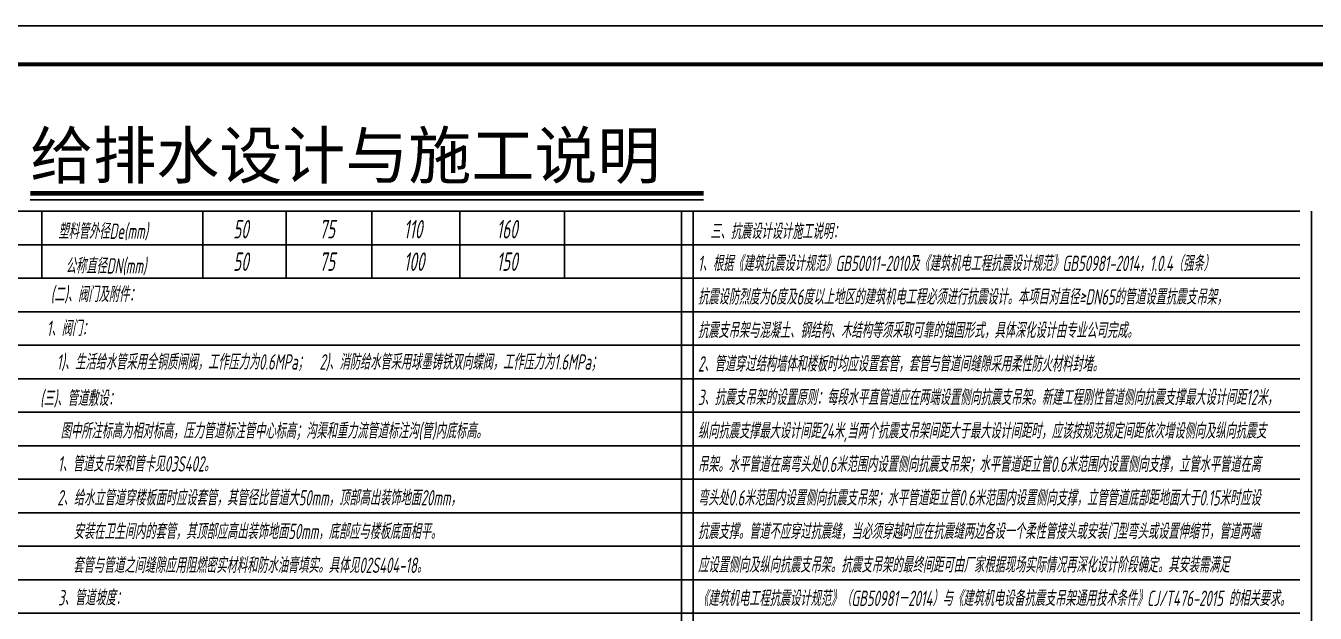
# Model space of a CAD drawing. Extents: x 69728788 to 150676229, y 20333219 to 43663798.
# Drawn here: x 75238214 to 75271707, y 20710709 to 20725966 of the extents above; entities that cross this region are included whole.
import ezdxf

# ---------------------------------------------------------------- set-up
doc = ezdxf.new("R2010")
doc.units = 0
doc.header["$LTSCALE"] = 1000
doc.header["$MEASUREMENT"] = 0
doc.layers.get('0').update_dxf_attribs({"linetype": 'CONTINUOUS'})
doc.layers.add('TWT_SYMB', color=3, linetype='CONTINUOUS')
doc.layers.add('边框线', color=143, linetype='CONTINUOUS')
doc.layers.add('说明', color=7, linetype='CONTINUOUS', lineweight=13)
doc.styles.add('ATTTXT', font='gbeitc.shx', dxfattribs={"width": 0.7, "bigfont": '0hztxt.shx'})
doc.styles.add('黑体', font='simhei.ttf', dxfattribs={"width": 0.6, "height": 4.3})

msp = doc.modelspace()

# ---------------------------------------------------------------- linework, layer by layer
at = {"color": 0}
for p, q in [((75221657.4, 20721147.7), (75271306.2, 20721147.7)), ((75221657.4, 20721147.7), (75271306.2, 20721147.7)), ((75255245.5, 20721147.7), (75255245.5, 20688090.9)), ((75255245.5, 20721147.7), (75255245.5, 20686351.1)), ((75255545.5, 20721147.7), (75255545.5, 20686351.1)), ((75271606.2, 20721147.7), (75271606.2, 20686351.1)), ((75221657.4, 20720277.8), (75271306.2, 20720277.8)), ((75221657.4, 20720277.8), (75271306.2, 20720277.8)), ((75221657.4, 20719407.9), (75271306.2, 20719407.9)), ((75221657.4, 20719407.9), (75271306.2, 20719407.9)), ((75221657.4, 20718538), (75271306.2, 20718538)), ((75221657.4, 20718538), (75271306.2, 20718538)), ((75221657.4, 20717668), (75271306.2, 20717668)), ((75221657.4, 20717668), (75271306.2, 20717668)), ((75221657.4, 20716798.1), (75271306.2, 20716798.1)), ((75221657.4, 20716798.1), (75271306.2, 20716798.1)), ((75221657.4, 20715928.2), (75271306.2, 20715928.2)), ((75221657.4, 20715928.2), (75271306.2, 20715928.2)), ((75221657.4, 20715058.3), (75271306.2, 20715058.3)), ((75221657.4, 20715058.3), (75271306.2, 20715058.3)), ((75221657.4, 20714188.4), (75271306.2, 20714188.4)), ((75221657.4, 20714188.4), (75271306.2, 20714188.4)), ((75221657.4, 20713318.5), (75271306.2, 20713318.5)), ((75221657.4, 20713318.5), (75271306.2, 20713318.5)), ((75221657.4, 20712448.5), (75271306.2, 20712448.5)), ((75221657.4, 20712448.5), (75271306.2, 20712448.5)), ((75221657.4, 20711578.6), (75271306.2, 20711578.6)), ((75221657.4, 20711578.6), (75271306.2, 20711578.6)), ((75221657.4, 20710708.7), (75271306.2, 20710708.7)), ((75221657.4, 20710708.7), (75271306.2, 20710708.7))]:
    msp.add_line(p, q, dxfattribs=at)
at = {"color": 3}
msp.add_lwpolyline([(75219157.4, 20683966.1), (75219157.4, 20725966.1), (75278557.4, 20725966.1), (75278557.4, 20683966.1)], close=True, dxfattribs=at)
at = {"const_width": 100}
msp.add_lwpolyline([(75221657.4, 20684966.1), (75277557.4, 20684966.1), (75277557.4, 20724966.1), (75221657.4, 20724966.1)], close=True, dxfattribs=at)
at = {"layer": 'TWT_SYMB', "color": 2}
for p, q in [((75238633.8, 20721147.7), (75238633.8, 20719407.9)), ((75242810.7, 20721147.7), (75242810.7, 20719407.9)), ((75244974.3, 20721147.7), (75244974.3, 20719407.9)), ((75247205.7, 20721147.7), (75247205.7, 20719407.9)), ((75249490.2, 20721147.7), (75249490.2, 20719407.9)), ((75252210.3, 20721147.7), (75252210.3, 20719407.9))]:
    msp.add_line(p, q, dxfattribs=at)
at = {"layer": '边框线', "color": 0, "const_width": 120}
msp.add_lwpolyline([(75238329.8, 20721611.5), (75255820.5, 20721611.5)], dxfattribs=at)
at = {"layer": '边框线', "color": 0}
msp.add_lwpolyline([(75238329.8, 20721443.5), (75255820.5, 20721443.5)], dxfattribs=at)

# ---------------------------------------------------------------- texts
at = {"layer": 'TWT_SYMB', "color": 2, "style": 'ATTTXT', "width": 0.7}
for s, height, p in [('塑料管外径De(mm)', 399.271, (75239059.2, 20720431.3)), ('50', 479.13, (75243601.1, 20720442.2)), ('75', 479.13, (75245837.8, 20720442.2)), ('110', 479.13, (75248033.6, 20720442.2)), ('160', 479.13, (75250444.5, 20720442.2)), ('公称直径DN(mm)', 399.27, (75239249.4, 20719530.4)), ('50', 479.13, (75243601.1, 20719600)), ('75', 479.13, (75245837.8, 20719600)), ('100', 479.13, (75248033.6, 20719600)), ('150', 479.13, (75250444.5, 20719600)), ('1、根据《建筑抗震设计规范》GB50011-2010及《建筑机电工程抗震设计规范》GB50981-2014，1.0.4（强条）', 399.271, (75255672.7, 20719594.6)), ('抗震设防烈度为6度及6度以上地区的建筑机电工程必须进行抗震设计。本项目对直径≥DN65的管道设置抗震支吊架，', 399.271, (75255672.7, 20718724.7)), ('1、阀门：', 399.27, (75238759.2, 20717908.2)), ('抗震支吊架与混凝土、钢结构、木结构等须采取可靠的锚固形式，具体深化设计由专业公司完成。', 399.271, (75255672.7, 20717854.8)), ('1)、生活给水管采用全铜质闸阀，工作压力为0.6MPa；  2)、消防给水管采用球墨铸铁双向蝶阀，工作压力为1.6MPa；', 399.271, (75239019.8, 20717035.3)), ('2、管道穿过结构墙体和楼板时均应设置套管，套管与管道间缝隙采用柔性防火材料封堵。', 399.271, (75255672.7, 20716984.8)), ('3、抗震支吊架的设置原则：每段水平直管道应在两端设置侧向抗震支吊架。新建工程刚性管道侧向抗震支撑最大设计间距12米，', 399.271, (75255672.7, 20716114.9)), ('图中所注标高为相对标高，压力管道标注管中心标高；沟渠和重力流管道标注沟(管)内底标高。', 399.271, (75239119.6, 20715245)), ('纵向抗震支撑最大设计间距24米,当两个抗震支吊架间距大于最大设计间距时，应该按规范规定间距依次增设侧向及纵向抗震支', 399.271, (75255672.7, 20715245)), ('1、管道支吊架和管卡见03S402。', 399.271, (75239048.6, 20714387.1)), ('吊架。水平管道在离弯头处0.6米范围内设置侧向抗震支吊架；水平管道距立管0.6米范围内设置侧向支撑，立管水平管道在离', 399.271, (75255672.7, 20714375.1)), ('2、给水立管道穿楼板面时应设套管，其管径比管道大50mm，顶部高出装饰地面20mm，', 399.271, (75239030.3, 20713506.6)), ('弯头处0.6米范围内设置侧向抗震支吊架；水平管道距立管0.6米范围内设置侧向支撑，立管管道底部距地面大于0.15米时应设', 399.271, (75255672.7, 20713505.2)), ('安装在卫生间内的套管，其顶部应高出装饰地面50mm，底部应与楼板底面相平。', 399.271, (75239453.9, 20712633.4)), ('抗震支撑。管道不应穿过抗震缝，当必须穿越时应在抗震缝两边各设一个柔性管接头或安装门型弯头或设置伸缩节，管道两端', 399.271, (75255672.7, 20712635.3)), ('套管与管道之间缝隙应用阻燃密实材料和防水油膏填实。具体见02S404-18。', 399.271, (75239443.3, 20711754)), ('应设置侧向及纵向抗震支吊架。抗震支吊架的最终间距可由厂家根据现场实际情况再深化设计阶段确定。其安装需满足', 399.271, (75255672.7, 20711765.4)), ('3、管道坡度：', 399.27, (75239051.7, 20710911.8)), ('《建筑机电工程抗震设计规范》（GB50981－2014）与《建筑机电设备抗震支吊架通用技术条件》CJ/T476-2015 的相关要求。', 399.271, (75255672.7, 20710895.4))]:
    msp.add_text(s, height=height, dxfattribs=at).set_placement(p)
at = {"layer": 'TWT_SYMB', "color": 3, "style": 'ATTTXT', "width": 0.7}
msp.add_text('三、抗震设计设计施工说明：', height=399.271, dxfattribs=at).set_placement((75255991.7, 20720427.1))
at = {"layer": 'TWT_SYMB', "color": 4, "style": 'ATTTXT', "width": 0.7}
for s, p in [('(二)、阀门及附件：', (75238861.9, 20718791)), ('(三)、管道敷设：', (75238586.8, 20716091.8))]:
    msp.add_text(s, height=399.27, dxfattribs=at).set_placement(p)
at = {"layer": '说明', "color": 0, "style": '黑体'}
msp.add_text('给排水设计与施工说明', height=1200, dxfattribs=at).set_placement((75238329.8, 20721999.9))

doc.saveas('drawing.dxf')
